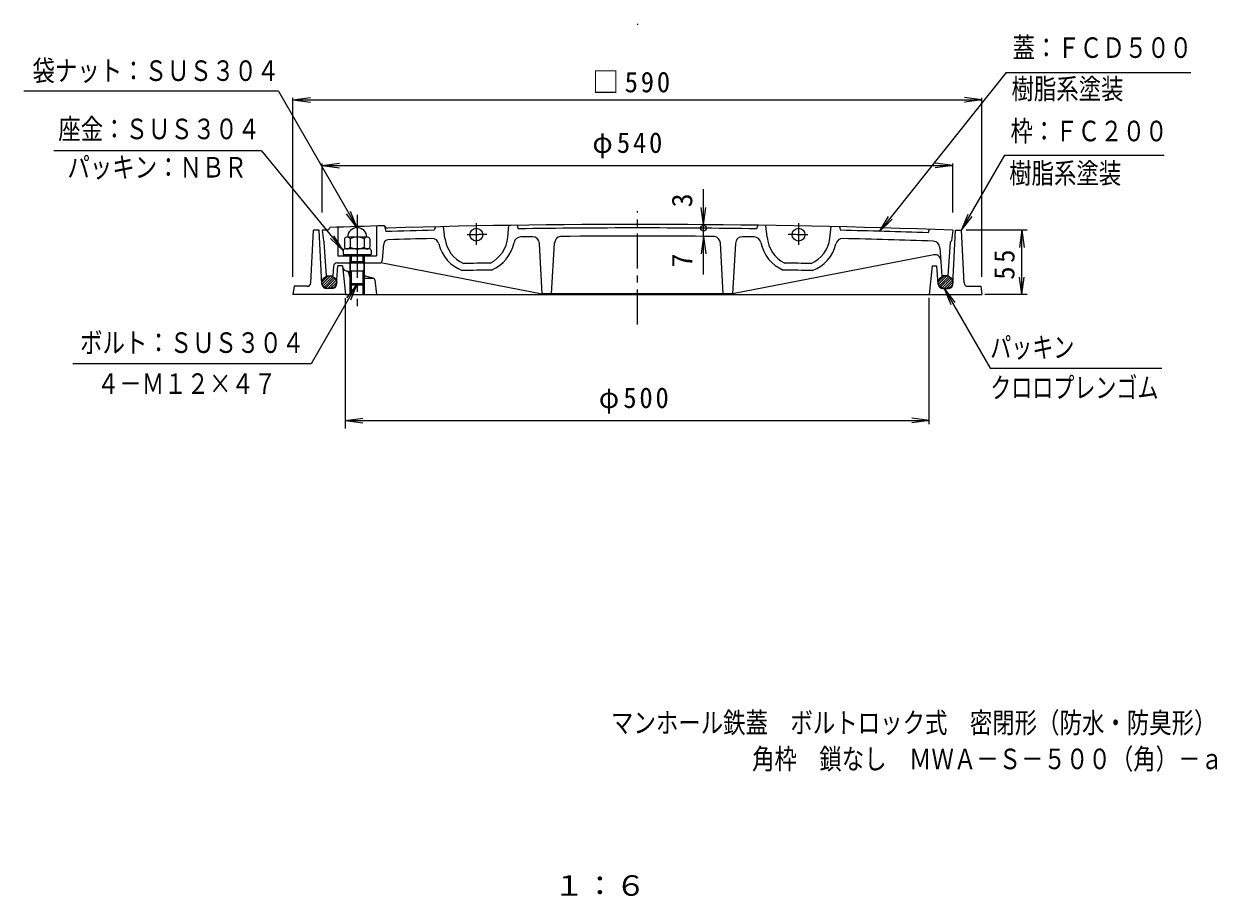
# Model space of a CAD drawing. Units: millimetres, scale not verified. Extents: x -589 to 461, y -801 to 845.
# Drawn here: x -578 to 444, y -801 to -54 of the extents above; entities that cross this region are included whole.
import ezdxf
from ezdxf.enums import TextEntityAlignment as Align

# ---------------------------------------------------------------- set-up
doc = ezdxf.new("R2010")
doc.units = ezdxf.units.MM
doc.header["$LTSCALE"] = 6
doc.header["$PDMODE"] = 32
doc.header["$PDSIZE"] = 4.8
doc.linetypes.add('CHAIN1', pattern=[8, 5, -1, 1, -1])
doc.linetypes.add('CHAIN2', pattern=[12, 9, -1, 1, -1])
for name, color, linetype, lineweight in [('B-1', 2, 'Continuous', 18), ('B-2', 3, 'Continuous', 18), ('B-3', 4, 'Continuous', 18), ('B-4', 7, 'Continuous', 18), ('B-5', 7, 'Continuous', 18), ('B-6', 6, 'Continuous', 18)]:
    doc.layers.add(name, color=color, linetype=linetype, lineweight=lineweight)
doc.layers.add('F-4_F-4ﾚｲﾔ', color=2, linetype='Continuous')
doc.layers.add('F-5_F-5ﾚｲﾔ', color=6, linetype='Continuous')
doc.styles.add('ＭＳ ゴシック', font='')
doc.styles.get('ＭＳ ゴシック').set_extended_font_data('MS Gothic')

msp = doc.modelspace()

# ---------------------------------------------------------------- linework, layer by layer
at = {"layer": 'B-1'}
for p, q in [((-332.059, -275.564), (-329.706, -230.408)), ((-324.707, -230.408), (-329.706, -230.408)), ((-322.397, -276.607), (-324.707, -230.408)), ((217.983, -276.607), (220.292, -230.408)), ((220.292, -230.408), (225.291, -230.408)), ((227.644, -275.564), (225.291, -230.408)), ((-309.936, -276.883), (-308.707, -260.908)), ((-304.707, -260.908), (-308.707, -260.908)), ((-298.207, -266.129), (-300.905, -265.405)), ((200.293, -260.908), (197.793, -285.408)), ((200.293, -260.908), (204.293, -260.908)), ((205.509, -276.715), (204.293, -260.908)), ((-322.479, -274.792), (-317.169, -269.482)), ((-322.171, -276.605), (-315.053, -269.488)), ((-321.409, -277.965), (-313.391, -269.947)), ((-320.345, -279.022), (-312.031, -270.708)), ((-319.011, -279.81), (-310.942, -271.74)), ((-317.381, -280.301), (-310.148, -273.068)), ((-315.323, -280.363), (-309.783, -274.824)), ((-298.505, -270.296), (-299.518, -266.515)), ((-298.207, -285.408), (-298.207, -275.407)), ((-286.207, -285.408), (-286.207, -275.407)), ((-277.064, -272.748), (-275.708, -285.408)), ((205.359, -274.765), (210.67, -269.455)), ((205.667, -276.578), (212.785, -269.461)), ((206.429, -277.938), (214.447, -269.92)), ((207.493, -278.995), (215.807, -270.682)), ((208.827, -279.783), (216.896, -271.713)), ((210.457, -280.274), (217.69, -273.041)), ((212.516, -280.336), (218.055, -274.797)), ((-346.207, -278.408), (-347.207, -285.408)), ((-302.207, -285.408), (-347.207, -285.408)), ((-335.055, -278.408), (-346.207, -278.408)), ((-313.911, -280.408), (-318.402, -280.408)), ((-302.205, -285.408), (242.793, -285.408)), ((-297.206, -285.408), (-297.206, -276.407)), ((-287.206, -285.408), (-287.206, -276.407)), ((209.497, -280.408), (213.988, -280.408))]:
    msp.add_line(p, q, dxfattribs=at)
at = {"layer": 'B-1', "linetype": 'CHAIN2'}
msp.add_line((-304.707, -260.908), (-302.207, -285.408), dxfattribs=at)
at = {"layer": 'B-1'}
for points in [[(-286.207, -271.408), (-278.555, -271.408), (-286.207, -269.352)], [(230.64, -278.408), (241.793, -278.408), (242.793, -285.408)]]:
    msp.add_lwpolyline(points, dxfattribs=at)
for centre, radius, start, end in [((-300.739, -261.408), 4, 172.81946, 267.61752), ((-300.967, -266.903), 1.5, 15.00046, 87.61754), ((-335.055, -275.408), 3, 270, 357.01639), ((-297.056, -269.908), 1.5, 195.00046, 219.88654), ((-278.555, -272.908), 1.5, 6.1163, 90), ((230.64, -275.408), 3, 182.98361, 270), ((-318.402, -276.408), 4, 182.86198, 270), ((-313.911, -276.408), 4, 270, 355.60158), ((209.497, -276.408), 4, 184.39842, 270), ((213.988, -276.408), 4, 270, 357.13802)]:
    msp.add_arc(centre, radius, start, end, dxfattribs=at)
for centre in [(-316.133, -274.908), (211.719, -274.908)]:
    msp.add_ellipse(centre, major_axis=(-6.349, 0), ratio=0.8662, dxfattribs=at)
at = {"layer": 'B-2', "linetype": 'CHAIN2'}
for p, q in [((-52.206, -53.704), (-52.206, -54.587)), ((-292.205, -217.274), (-292.205, -295.542)), ((-190.206, -224.252), (-190.206, -242.981)), ((85.794, -224.252), (85.794, -242.981))]:
    msp.add_line(p, q, dxfattribs=at)
at = {"layer": 'B-2', "linetype": 'CHAIN1'}
msp.add_line((-52.206, -311.154), (-52.206, -213.993), dxfattribs=at)
at = {"layer": 'B-2'}
for p, q in [((-322.206, -230.317), (-321.206, -239.408)), ((-308.705, -227.842), (-308.705, -252.408)), ((-275.705, -226.785), (-275.705, -252.408)), ((-268.706, -226.58), (-267.706, -231.554)), ((-225.205, -227.452), (-226.205, -230.475)), ((-217.033, -237.269), (-218.206, -227.293)), ((-163.277, -236.279), (-162.206, -226.263)), ((-155.206, -226.163), (-154.206, -229.15)), ((50.795, -226.163), (49.795, -229.15)), ((58.866, -236.279), (57.795, -226.263)), ((112.622, -237.269), (113.794, -227.293)), ((120.794, -227.452), (121.794, -230.475)), ((197.794, -229.624), (196.794, -232.592)), ((217.794, -230.317), (216.794, -239.408)), ((-318.456, -269.408), (-320.373, -240.653)), ((-270.496, -255.634), (-269.477, -242.192)), ((-133.706, -284.902), (-136.134, -241.659)), ((-125.706, -284.819), (-123.27, -241.402)), ((21.295, -284.819), (18.859, -241.402)), ((31.723, -241.659), (29.294, -284.902)), ((214.045, -269.408), (215.962, -240.653)), ((-308.705, -252.408), (-275.705, -252.408)), ((-298.205, -252.408), (-298.205, -285.408)), ((-286.205, -252.408), (-286.205, -285.408)), ((201.698, -251.485), (29.294, -284.902)), ((206.911, -245.332), (208.545, -269.408)), ((-312.399, -261.205), (-312.956, -269.408)), ((-309.406, -258.408), (-273.487, -258.408)), ((-272.112, -258.074), (-133.706, -284.902)), ((-318.456, -269.408), (-312.956, -269.408)), ((214.045, -269.408), (208.545, -269.408)), ((21.295, -284.819), (-125.706, -284.819))]:
    msp.add_line(p, q, dxfattribs=at)
for centre in [(-190.206, -234.227), (85.794, -234.227)]:
    msp.add_circle(centre, 5.5, dxfattribs=at)
for centre, radius, start, end in [((-52.206, -7725.456), 7499.999, 92.03157, 92.0631), ((-318.17, -227.672), 2.5, 272.03175, 350.48706), ((-52.206, -7725.456), 7502, 91.65373, 92.01286), ((-266.272, -226.01), 2.5, 193.17671, 271.63541), ((-52.206, -7725.456), 7496.998, 91.32991, 91.64719), ((-52.206, -7725.456), 7499.999, 87.9369, 91.63503), ((-52.206, -7725.456), 7496.998, 89.22044, 90.77956), ((-52.206, -7725.456), 7496.998, 88.09666, 88.67009), ((-321.869, -240.753), 1.5, 3.81369, 63.73802), ((-265.489, -242.494), 4, 91.63226, 175.66931), ((-52.206, -7725.456), 7489.999, 91.34659, 91.63263), ((-228.081, -243.522), 6, 13.7897, 91.34631), ((-190.206, -234.227), 33, 193.7897, 248.65976), ((-190.206, -234.227), 27, 186.47118, 246.25172), ((-190.206, -234.227), 27, 295.89024, 355.64087), ((-190.206, -234.227), 33, 293.47429, 348.321), ((-152.013, -242.121), 6, 90.76416, 168.32083), ((-52.206, -7725.456), 7489.999, 90.68842, 90.76413), ((-142.124, -241.996), 6, 3.21428, 90.68835), ((-117.28, -241.738), 6, 98.37747, 176.79001), ((-52.206, -7725.456), 7489.999, 89.49545, 90.50455), ((12.869, -241.738), 6, 3.20999, 81.62253), ((37.713, -241.996), 6, 89.31165, 176.78572), ((-52.206, -7725.456), 7489.999, 89.23587, 89.31158), ((47.602, -242.121), 6, 11.67917, 89.23584), ((85.794, -234.227), 33, 191.679, 246.52571), ((85.794, -234.227), 27, 184.35913, 244.10976), ((85.794, -234.227), 27, 293.74828, 353.52882), ((85.794, -234.227), 33, 291.34024, 346.2103), ((123.671, -243.522), 6, 88.65369, 166.2103), ((-52.206, -7725.456), 7489.999, 88.06172, 88.65341), ((200.925, -245.738), 6, 3.88118, 88.06166), ((217.458, -240.753), 1.5, 116.26198, 176.18631), ((202.65, -256.393), 5, 3.88101, 100.97028), ((-309.406, -261.408), 3, 90, 176.11812), ((-273.487, -255.408), 3, 270, 355.66893), ((-52.206, -7725.456), 7461.999, 90.95871, 91.1519), ((-52.206, -7725.456), 7467.998, 90.96834, 91.14226), ((-52.206, -7725.456), 7461.999, 88.8481, 89.04129), ((-52.206, -7725.456), 7467.998, 88.85774, 89.03166), ((-52.206, -7725.456), 7440.999, 90.56596, 90.62756), ((-52.206, -7725.456), 7440.999, 89.37244, 89.43404)]:
    msp.add_arc(centre, radius, start, end, dxfattribs=at)
at = {"layer": 'B-2', "linetype": 'CHAIN2'}
for start, end in [(90.98744, 91.11569), (88.88431, 89.01256)]:
    msp.add_arc((-52.206, -7725.456), 7492.499, start, end, dxfattribs=at)
at = {"layer": 'B-3', "color": 2}
for p, q in [((-303.155, -237.722), (-303.155, -244.894)), ((-283.705, -236.308), (-300.705, -236.308)), ((-298.205, -237.722), (-298.205, -244.894)), ((-286.205, -237.722), (-286.205, -244.894)), ((-281.255, -237.722), (-281.255, -244.894))]:
    msp.add_line(p, q, dxfattribs=at)
at = {"layer": 'B-3'}
for p, q in [((-304.205, -247.808), (-304.205, -251.108)), ((-304.205, -251.108), (-280.205, -251.108)), ((-281.705, -246.308), (-302.706, -246.308)), ((-298.206, -276.408), (-298.206, -253.408)), ((-297.206, -257.407), (-297.206, -252.408)), ((-287.206, -257.406), (-287.206, -252.408)), ((-280.205, -247.808), (-280.205, -251.108)), ((-286.206, -257.407), (-298.206, -257.407)), ((-297.206, -257.407), (-298.206, -258.408)), ((-297.206, -265.407), (-298.206, -264.407)), ((-286.206, -265.407), (-298.206, -265.407)), ((-297.206, -277.408), (-297.206, -265.407)), ((-287.206, -277.408), (-287.206, -265.407)), ((-287.205, -257.407), (-286.205, -258.408)), ((-287.205, -265.407), (-286.205, -264.407)), ((-287.206, -277.408), (-297.206, -277.408))]:
    msp.add_line(p, q, dxfattribs=at)
for points in [[(-287.206, -277.408), (-286.206, -276.408), (-286.206, -253.408)], [(-286.206, -276.408), (-298.206, -276.408), (-297.206, -277.408)]]:
    msp.add_lwpolyline(points, dxfattribs=at)
at = {"layer": 'B-3', "color": 2}
for centre, radius, start, end in [((-300.68, -239.18), 2.873, 30.49951, 149.50049), ((-300.68, -243.436), 2.873, 210.49951, 329.50049), ((-292.205, -249.74), 13.433, 63.46959, 116.53041), ((-292.205, -232.876), 13.433, 243.46959, 296.53041), ((-283.731, -243.436), 2.873, 210.49951, 329.50049), ((-283.73, -239.18), 2.873, 30.49951, 149.50049)]:
    msp.add_arc(centre, radius, start, end, dxfattribs=at)
at = {"layer": 'B-3'}
for centre, start, end in [((-302.706, -247.808), 90, 180), ((-281.705, -247.808), 0, 90)]:
    msp.add_arc(centre, 1.5, start, end, dxfattribs=at)
at = {"layer": 'B-3', "color": 2}
msp.add_ellipse((-292.205, -236.308), major_axis=(8.25, 0), ratio=0.9696, start_param=6.28318531, end_param=9.42477796, dxfattribs=at)
at = {"layer": 'B-4'}
for p, q in [((-347.209, -118.778), (-332.338, -116.82)), ((-347.209, -270.407), (-347.209, -116.978)), ((-347.209, -118.778), (242.791, -118.778)), ((-347.209, -118.778), (-332.338, -120.736)), ((242.791, -118.778), (227.92, -116.82)), ((242.791, -118.778), (227.92, -120.736)), ((242.791, -270.407), (242.791, -116.978)), ((-322.209, -174.972), (-307.337, -173.014)), ((-322.209, -215.317), (-322.209, -173.172)), ((217.791, -174.972), (202.92, -173.014)), ((217.791, -215.317), (217.791, -173.172)), ((-322.209, -174.972), (217.791, -174.972)), ((-322.209, -174.972), (-307.337, -176.93)), ((217.791, -174.972), (202.92, -176.93)), ((4.418, -268.184), (4.418, -195.322)), ((4.418, -225.67), (2.46, -210.798)), ((4.418, -225.67), (6.376, -210.798)), ((281.639, -230.407), (229.442, -230.407)), ((277.046, -230.407), (275.088, -245.279)), ((277.046, -230.407), (279.004, -245.279)), ((277.046, -285.408), (277.046, -230.407)), ((4.418, -235.67), (2.46, -250.541)), ((4.418, -235.67), (6.376, -250.541)), ((277.046, -285.408), (275.088, -270.536)), ((277.046, -285.408), (279.004, -270.536)), ((281.639, -285.408), (245.31, -285.408)), ((-302.206, -400.051), (-302.206, -288.429)), ((197.794, -396.327), (197.794, -288.265)), ((-302.206, -393.403), (-287.334, -391.446)), ((-302.206, -393.403), (197.794, -393.403)), ((-302.206, -393.403), (-287.334, -395.361)), ((197.794, -393.403), (182.923, -391.446)), ((197.794, -393.403), (182.923, -395.361))]:
    msp.add_line(p, q, dxfattribs=at)
msp.add_point((4.418, -228.67), dxfattribs=at)
at = {"layer": 'B-5'}
for p, q in [((263.534, -95.396), (421.636, -95.396)), ((-359.505, -111.371), (-577.703, -111.371)), ((-359.505, -111.371), (-292.205, -228.309)), ((-374.081, -162.514), (-551.945, -162.514)), ((225.291, -230.408), (262.408, -166.119)), ((262.408, -166.119), (398.912, -166.119)), ((-292.205, -228.309), (-297.927, -214.443)), ((-292.205, -228.309), (-301.32, -216.396)), ((155.232, -231.433), (166.026, -221.018)), ((225.291, -230.408), (231.031, -216.55)), ((225.291, -230.408), (234.422, -218.508)), ((-304.205, -247.808), (-312.115, -235.063)), ((-292.205, -276.407), (-331.618, -344.672)), ((-292.205, -276.407), (-301.337, -288.308)), ((-292.205, -276.407), (-297.946, -290.265)), ((210.457, -280.274), (219.589, -292.174)), ((210.457, -280.274), (216.198, -294.132)), ((210.457, -280.274), (249.78, -348.383)), ((-331.618, -344.672), (-535.749, -344.672)), ((249.78, -348.383), (397.068, -348.383))]:
    msp.add_line(p, q, dxfattribs=at)
for points in [[(263.534, -95.396), (155.232, -231.433), (162.963, -218.579)], [(-374.081, -162.514), (-304.205, -247.808), (-315.145, -237.545)]]:
    msp.add_lwpolyline(points, dxfattribs=at)
at = {"layer": 'B-6'}
msp.add_line((-302.755, -251.408), (-281.655, -251.408), dxfattribs=at)
for points in [[(-302.755, -251.108), (-302.755, -251.408), (-301.705, -252.408), (-282.705, -252.408)], [(-281.655, -251.108), (-281.655, -251.408), (-282.705, -252.408)]]:
    msp.add_lwpolyline(points, dxfattribs=at)

# ---------------------------------------------------------------- texts
at = {"layer": 'B-4', "color": 2, "style": 'ＭＳ ゴシック'}
for s, p in [('3', (0.029, -210.835)), ('7', (0.029, -262.312))]:
    msp.add_text(s, height=17.6, rotation=90, dxfattribs=at).set_placement(p, align=Align.BOTTOM_LEFT)
at = {"layer": 'B-4', "color": 2, "char_height": 17.6, "attachment_point": 7, "style": 'ＭＳ ゴシック'}
for s, insert in [('\\T1.21;\\W0.95;□590', (-90.709, -112.778)), ('\\T1.21;\\W0.95;φ540', (-90.709, -168.972)), ('\\T1.21;\\W0.95;φ500', (-85.206, -387.403))]:
    msp.add_mtext(s, dxfattribs=dict(at, insert=insert))
at = {"layer": 'B-4', "color": 2, "insert": (271.046, -272.782), "char_height": 17.6, "attachment_point": 7, "rotation": 90, "style": 'ＭＳ ゴシック'}
msp.add_mtext('\\T1.27;\\W0.95;55', dxfattribs=at)
at = {"layer": 'B-5', "color": 6, "style": 'ＭＳ ゴシック'}
for s, width, p in [('蓋：ＦＣＤ５００', 0.8, (269.114, -88.13)), ('袋ナット：ＳＵＳ３０４', 0.8, (-570.26, -107.854)), ('樹脂系塗装', 0.8, (268.15, -123.379)), ('座金：ＳＵＳ３０４', 0.8, (-548.237, -157.738)), ('枠：ＦＣ２００', 0.8, (267.349, -159.52)), ('パッキン：ＮＢＲ', 0.8, (-540.371, -190.572)), ('樹脂系塗装', 0.8, (266.179, -195.64)), ('ボルト：ＳＵＳ３０４', 0.8, (-529.545, -340.717)), ('パッキン', 0.75, (250, -344.784)), ('４－Ｍ１２×４７', 0.8, (-515.096, -375.825)), ('クロロプレンゴム', 0.75, (250, -379.284))]:
    msp.add_text(s, height=17.6, dxfattribs=dict(at, width=width)).set_placement(p, align=Align.BOTTOM_LEFT)
at = {"layer": 'F-4_F-4ﾚｲﾔ', "style": 'ＭＳ ゴシック', "width": 1.1}
msp.add_text('１：６', height=17.6, dxfattribs=at).set_placement((-123.973, -805.571), align=Align.BOTTOM_LEFT)
at = {"layer": 'F-5_F-5ﾚｲﾔ', "style": 'ＭＳ ゴシック', "width": 0.8}
for s, p in [('マンホール鉄蓋\u3000ボルトロック式\u3000密閉形（防水・防臭形）', (-74.804, -666.177)), ('角枠\u3000鎖なし\u3000ＭＷＡ－Ｓ－５００（角）－ａ', (45.963, -697.178))]:
    msp.add_text(s, height=17.6, dxfattribs=at).set_placement(p, align=Align.BOTTOM_LEFT)

doc.saveas('drawing.dxf')
